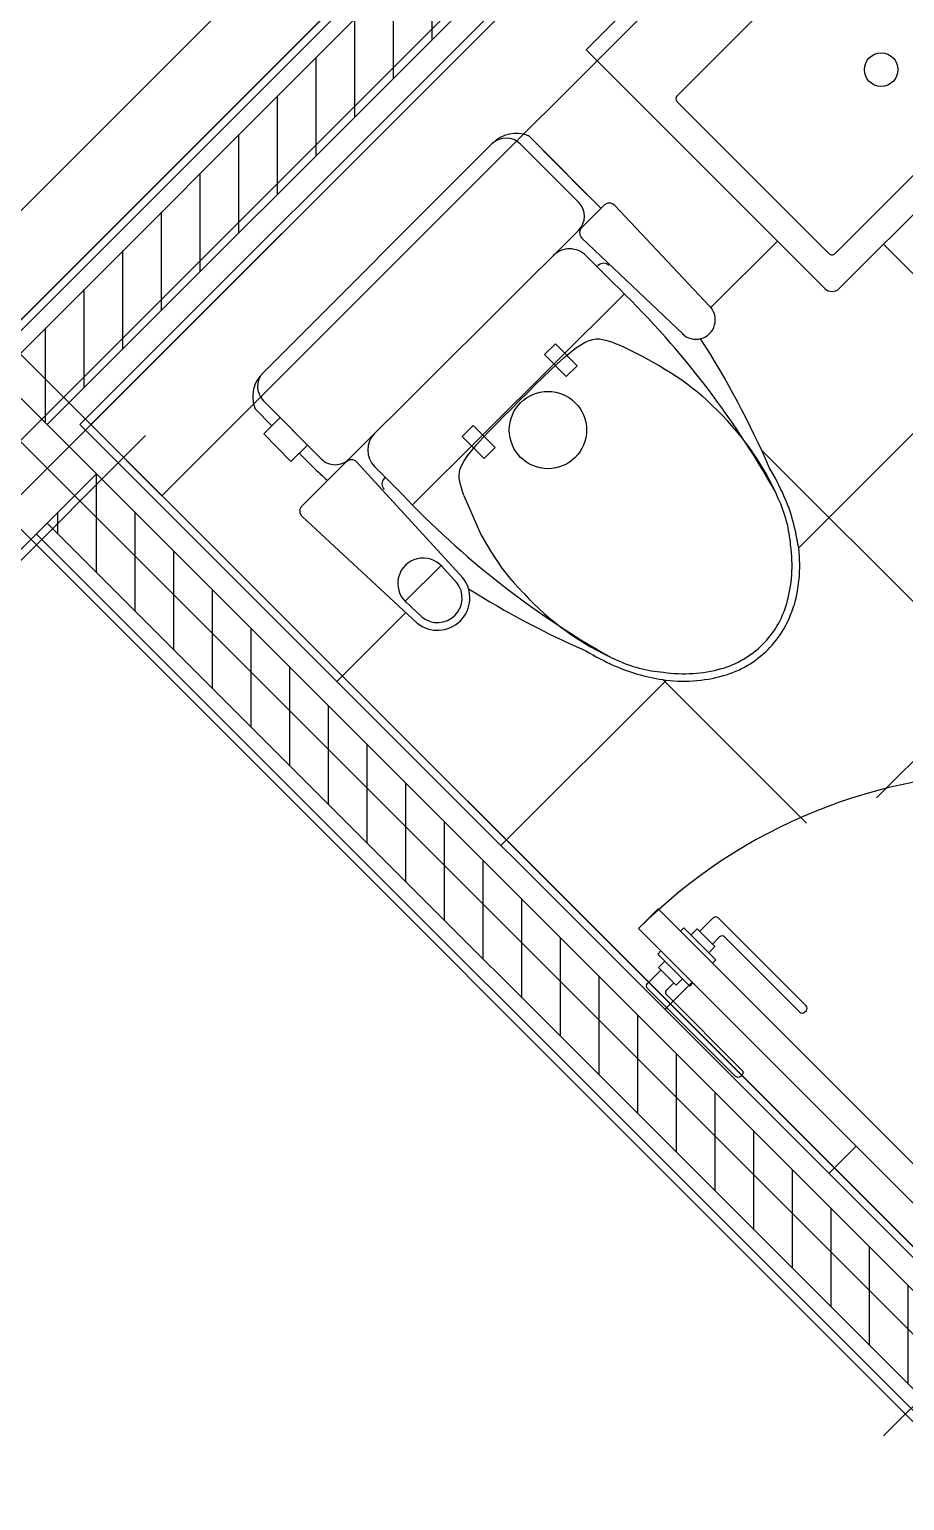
# Model space of a CAD drawing. Header units: millimetres. Extents: x 11101 to 63139, y 2659 to 57930.
# Drawn here: x 36138 to 37270, y 30693 to 32596 of the extents above; entities that cross this region are included whole.
import ezdxf

# ---------------------------------------------------------------- set-up
doc = ezdxf.new("R2010")
doc.units = ezdxf.units.MM
doc.header["$LTSCALE"] = 100
doc.linetypes.add('U-59B_1(111-114D)$0$CEN', pattern=[62, 60, -1, 0, -1])
doc.layers.get('Defpoints').update_dxf_attribs({"color": 127})
doc.layers.add('U-59B_1(111-114D)$0$CEN아파트', color=1, linetype='U-59B_1(111-114D)$0$CEN', lineweight=5)
for name, color, linetype in [('U-59B_1(111-114D)$0$DOOR', 4, 'Continuous'), ('U-59B_1(111-114D)$0$DOOR_1', 1, 'Continuous'), ('U-59B_1(111-114D)$0$FIN4', 6, 'Continuous'), ('U-59B_1(111-114D)$0$FUR-K', 6, 'Continuous'), ('U-59B_1(111-114D)$0$FUR-R', 6, 'Continuous'), ('U-59B_1(111-114D)$0$HAT-1', 9, 'Continuous'), ('U-59B_1(111-114D)$0$TILE', 8, 'Continuous'), ('U-59B_1(111-114D)$0$WALL-1', 2, 'Continuous'), ('U-59B_1(111-114D)$0$WALL-2', 3, 'Continuous')]:
    doc.layers.add(name, color=color, linetype=linetype)
doc.layers.add('U-59B_1(111-114D)$0$MC', color=144, linetype='Continuous', plot=False)

# ---------------------------------------------------------------- blocks, each defined once
blk = doc.blocks.new('U-59B_1(111-114D)$0$WD_손잡이')
at = {"layer": 'U-59B_1(111-114D)$0$DOOR', "color": 8, "ltscale": 2}
for p, q in [((17.55, 17.35), (17.55, 42.1)), ((22.05, 46.6), (183.05, 46.6)), ((187.55, 39.4), (187.55, 42.1)), ((40.95, 17.35), (40.95, 30.4)), ((45.45, 34.9), (183.05, 34.9))]:
    blk.add_line(p, q, dxfattribs=at)
for points in [[(0, 5.85), (0, 0), (58.5, 0), (58.5, 5.85), (0, 5.85)], [(45.5, 5.85), (45.5, 17.35), (13, 17.35), (13, 5.85)]]:
    blk.add_lwpolyline(points, dxfattribs=at)
for centre, start, end in [((22.05, 42.1), 90, 180), ((183.05, 42.1), 0, 90), ((183.05, 39.4), 270, 0), ((45.45, 30.4), 90, 180)]:
    blk.add_arc(centre, 4.5, start, end, dxfattribs=at)
blk = doc.blocks.new('U-59B_1(111-114D)$0$WD_750_150')
at = {"layer": 'U-59B_1(111-114D)$0$DOOR', "ltscale": 2}
blk.add_lwpolyline([(30, 158), (66, 158), (66, 848), (30, 848)], close=True, dxfattribs=at)
at = {"layer": 'U-59B_1(111-114D)$0$DOOR_1'}
blk.add_arc((30, 158), 690, 0, 90, dxfattribs=at)
at = {"layer": 'U-59B_1(111-114D)$0$DOOR', "ltscale": 2, "xscale": -1, "rotation": 90}
blk.add_blockref('U-59B_1(111-114D)$0$WD_손잡이', (30, 807.25), dxfattribs=at)
at = {"layer": 'U-59B_1(111-114D)$0$DOOR', "ltscale": 2, "rotation": 270}
blk.add_blockref('U-59B_1(111-114D)$0$WD_손잡이', (66, 807.25), dxfattribs=at)
blk = doc.blocks.new('U-59B_1(111-114D)$0$59A_부부욕실')
at = {"layer": 'Defpoints', "ltscale": 2}
blk.add_lwpolyline([(-327.7, 707.1), (-327.7, -192.9), (-827.7, -192.9), (-827.7, -1592.9), (822.3, -1592.9), (822.3, 707.1), (-327.7, 707.1)], dxfattribs=at)
at = {"layer": 'U-59B_1(111-114D)$0$FUR-R'}
for p, q in [((-717.7, -297.1), (-717.7, -797.1, 0)), ((-267.7, -310.4), (-267.7, -783.9, 0)), ((-303.6, -338), (-303.6, -756.3, 0)), ((-592.3, -563, 0), (-592.3, -756.3, 0)), ((-587.3, -761.3, 0), (-308.6, -761.3, 0)), ((-717.7, -797.1, 0), (-280.9, -797.1, 0)), ((-549.1, -913.3, 0), (-370, -918.7, 0)), ((-584.6, -928.6, 0), (-691.8, -928.3, 0)), ((-559.2, -928.6, 0), (-682.2, -928.3, 0)), ((-559.4, -1015.5, 0), (-559.2, -923.3, 0)), ((-584.6, -943.6, 0), (-691.8, -943.3, 0)), ((-717.7, -968.7, 0), (-717.7, -1388, 0)), ((-560.2, -1388.2, 0), (-559.3, -969, 0)), ((-549.3, -973.3, 0), (-369.3, -968.7, 0)), ((-529.3, -985.5, 0), (-479.3, -985.6, 0)), ((-509.3, -985.6, 0), (-509.3, -983.4, 0)), ((-460.1, -1372.3, 0), (-459.3, -985.4, 0)), ((-311.4, -1009, 0), (-303.1, -1008.1, 0)), ((-303.1, -1008.1, 0), (-294.8, -1007.5, 0)), ((-294.8, -1007.5, 0), (-286.6, -1007.2, 0)), ((-286.6, -1007.2, 0), (-277, -1007.3, 0)), ((-392.4, -1028.1, 0), (-385.3, -1025.9, 0)), ((-385.3, -1025.9, 0), (-377.8, -1023.7, 0)), ((-377.8, -1023.7, 0), (-369.9, -1021.4, 0)), ((-369.9, -1021.4, 0), (-361.9, -1019.2, 0)), ((-361.9, -1019.2, 0), (-353.6, -1017.1, 0)), ((-353.6, -1017.1, 0), (-345.1, -1015.1, 0)), ((-345.1, -1015.1, 0), (-336.7, -1013.3, 0)), ((-336.7, -1013.3, 0), (-328.2, -1011.6, 0)), ((-328.2, -1011.6, 0), (-319.8, -1010.2, 0)), ((-319.8, -1010.2, 0), (-311.4, -1009, 0)), ((-437.7, -1047, 0), (-434.1, -1044.7, 0)), ((-434.1, -1044.7, 0), (-430.2, -1042.6, 0)), ((-430.2, -1042.6, 0), (-425.9, -1040.5, 0)), ((-425.9, -1040.5, 0), (-421.3, -1038.4, 0)), ((-421.3, -1038.4, 0), (-416.4, -1036.4, 0)), ((-416.4, -1036.4, 0), (-411, -1034.4, 0)), ((-411, -1034.4, 0), (-405.2, -1032.4, 0)), ((-405.2, -1032.4, 0), (-399, -1030.3, 0)), ((-399, -1030.3, 0), (-392.4, -1028.1, 0)), ((-452.7, -1071.9, 0), (-451, -1065.5, 0)), ((-451, -1065.5, 0), (-449, -1060.3, 0)), ((-449, -1060.3, 0), (-446.6, -1055.9, 0)), ((-446.6, -1055.9, 0), (-444, -1052.4, 0)), ((-444, -1052.4, 0), (-441, -1049.5, 0)), ((-441, -1049.5, 0), (-437.7, -1047, 0)), ((-455.3, -1088.8, 0), (-454.2, -1079.7, 0)), ((-454.2, -1079.7, 0), (-452.7, -1071.9, 0)), ((-476.8, -1094.1, 0), (-476.9, -1114.1, 0)), ((-436.8, -1094.2, 0), (-476.8, -1094.1, 0)), ((-456.8, -1110.8, 0), (-456.1, -1099.3, 0)), ((-456.1, -1099.3, 0), (-455.3, -1088.8, 0)), ((-436.9, -1114.2, 0), (-436.8, -1094.2, 0)), ((-476.9, -1114.1, 0), (-436.9, -1114.2, 0)), ((-457.2, -1123.3, 0), (-456.8, -1110.8, 0)), ((-457.6, -1150.3, 0), (-457.5, -1136.5, 0)), ((-457.5, -1136.5, 0), (-457.2, -1123.3, 0)), ((-457.7, -1164.5, 0), (-457.6, -1150.3, 0)), ((-457.7, -1178.8, 0), (-457.7, -1164.5, 0)), ((-457.7, -1193.2, 0), (-457.7, -1178.8, 0)), ((-457.7, -1207.3, 0), (-457.7, -1193.2, 0)), ((-457.6, -1221.1, 0), (-457.7, -1207.3, 0)), ((-457.4, -1234.2, 0), (-457.6, -1221.1, 0)), ((-457.1, -1246.6, 0), (-457.4, -1234.2, 0)), ((-477.2, -1244.1, 0), (-437.2, -1244.2, 0)), ((-477.2, -1264.1, 0), (-477.2, -1244.1, 0)), ((-456.5, -1258.1, 0), (-457.1, -1246.6, 0)), ((-437.2, -1244.2, 0), (-437.2, -1264.2, 0)), ((-437.2, -1264.2, 0), (-477.2, -1264.1, 0)), ((-455.7, -1268.3, 0), (-456.5, -1258.1, 0)), ((-454.6, -1277.2, 0), (-455.7, -1268.3, 0)), ((-453.2, -1284.6, 0), (-454.6, -1277.2, 0)), ((-451.5, -1290.6, 0), (-453.2, -1284.6, 0)), ((-449.5, -1295.4, 0), (-451.5, -1290.6, 0)), ((-447.1, -1299.4, 0), (-449.5, -1295.4, 0)), ((-444.5, -1302.6, 0), (-447.1, -1299.4, 0)), ((-441.5, -1305.2, 0), (-444.5, -1302.6, 0)), ((-438.3, -1307.5, 0), (-441.5, -1305.2, 0)), ((-434.7, -1309.7, 0), (-438.3, -1307.5, 0)), ((-430.8, -1311.9, 0), (-434.7, -1309.7, 0)), ((-426.5, -1314.2, 0), (-430.8, -1311.9, 0)), ((-421.9, -1316.6, 0), (-426.5, -1314.2, 0)), ((-421.9, -1316.6, 0), (-370.6, -1336.6, 0)), ((-560.1, -1341.8, 0), (-560.4, -1473.9, 0)), ((-370.6, -1336.6, 0), (-362.5, -1338.8, 0)), ((-362.5, -1338.8, 0), (-354.3, -1341, 0)), ((-354.3, -1341, 0), (-345.8, -1343, 0)), ((-345.8, -1343, 0), (-337.4, -1344.9, 0)), ((-337.4, -1344.9, 0), (-328.9, -1346.6, 0)), ((-328.9, -1346.6, 0), (-320.5, -1348.1, 0)), ((-320.5, -1348.1, 0), (-312.2, -1349.3, 0)), ((-312.2, -1349.3, 0), (-303.9, -1350.2, 0)), ((-303.9, -1350.2, 0), (-295.6, -1350.8, 0)), ((-295.6, -1350.8, 0), (-287.3, -1351.2, 0)), ((-287.3, -1351.2, 0), (-277.8, -1351.2, 0)), ((-550.2, -1383.9, 0), (-347.4, -1392.8, 0)), ((-530.1, -1371.8, 0), (-480.1, -1371.9, 0)), ((-510.1, -1371.9, 0), (-510.1, -1374, 0)), ((-378.7, -1467.1, 0), (-378.5, -1401.5, 0)), ((-378.5, -1401.5, 0), (-347.8, -1402.8, 0)), ((-692.8, -1413.3, 0), (-585.6, -1413.6, 0)), ((-661, -1413.4, 0), (-661.1, -1443.4, 0)), ((-611, -1413.5, 0), (-661, -1413.4, 0)), ((-611.1, -1443.5, 0), (-611, -1413.5, 0)), ((-661.1, -1428.4, 0), (-691.8, -1428.3, 0)), ((-661.1, -1443.4, 0), (-611.1, -1443.5, 0)), ((-585.7, -1428.6, 0), (-611.1, -1428.5, 0)), ((-550.4, -1483.9, 0), (-347.6, -1475.9, 0)), ((-378.7, -1467.1, 0), (-348, -1465.9, 0))]:
    blk.add_line(p, q, dxfattribs=at)
at = {"layer": 'U-59B_1(111-114D)$0$FUR-R', "ltscale": 70}
blk.add_lwpolyline([(-703.7, -192.9), (-827.7, -192.9), (-827.7, -1592.9), (-697.7, -1592.9), (-697.7, -198.9, 0.414214)], format="xyb", close=True, dxfattribs=at)
at = {"layer": 'U-59B_1(111-114D)$0$FUR-R', "elevation": 0}
for points in [[(-71.3, -1056, -0.106171), (-19.2, -1115.7)], [(-71.8, -1303.4, 0.106171), (-19.5, -1243.9)]]:
    blk.add_lwpolyline(points, format="xyb", dxfattribs=at)
at = {"layer": 'U-59B_1(111-114D)$0$FUR-R'}
for centre, radius in [((-429.5, -545.4, 0), 21.7), ((-404.7, -1179.8, 0), 50)]:
    blk.add_circle(centre, radius, dxfattribs=at)
for centre, radius, start, end in [((-587.3, -756.3, 0), 5, 180, 270), ((-308.6, -756.3, 0), 5, 270, 0), ((-280.9, -783.9, 0), 13.2, 270, 0), ((-549.2, -923.3, 0), 10, 89.8753, 179.8753), ((-675.2, -967.4, 0), 42.4, 112.9098, 181.6769), ((-370, -943.7, 0), 25, 269.8753, 89.8753), ((-691.8, -969.2, 0), 25.8, 89.7111, 178.8981), ((-584.7, -969, 0), 25.4, 359.8753, 89.8753), ((-549.3, -963.3, 0), 10, 179.8753, 269.8753), ((-610, -2141.9, 0), 1213.8, 68.6037, 77.5627), ((-529.4, -1015.5, 0), 30, 89.8753, 179.8753), ((-499.3, -983.4, 0), 10, 89.8753, 179.8753), ((-453, -2143.4, 0), 1158.1, 74.3458, 91.299), ((-262, -1364.3, 0), 357.4, 68.5836, 92.4009), ((-266.5, -1388.4, 0), 389.5, 69.2729, 75.2239), ((-216.7, -1250.4, 0), 242.8, 53.2028, 68.7484), ((-190.5, -1194.7, 0), 173.4, 49.0896, 70.1269), ((-184.2, -1207, 0), 179.1, 28.9611, 53.2028), ((-134.6, -1179.5, 0), 122.4, 359.8753, 28.9611), ((-134.6, -1179.5, 0), 131.9, 359.8753, 28.9611), ((-134.6, -1179.5, 0), 122.4, 330.7895, 359.8753), ((-134.6, -1179.5, 0), 131.9, 330.7895, 359.8753), ((-184.1, -1151.8, 0), 179.1, 306.5478, 330.7895), ((-190.5, -1164.2, 0), 173.4, 289.6237, 310.6609), ((-216.4, -1108.3, 0), 242.8, 291.0021, 306.5478), ((-448.8, -214.3, 0), 1158.1, 268.4516, 285.4048), ((-261.2, -994.2, 0), 357.4, 267.3497, 291.167), ((-530.1, -1341.8, 0), 30, 179.8753, 269.8753), ((-604.7, -221.2, 0), 1207.7, 283.0518, 291.2027), ((-265.6, -970.1, 0), 389.5, 284.5267, 290.4777), ((-691.9, -1387.5, 0), 25.8, 181.036, 270.2781), ((-675.3, -1389.3, 0), 42.4, 178.2756, 247.0679), ((-585.6, -1388.2, 0), 25.4, 269.8753, 359.8753), ((-550.2, -1393.9, 0), 10, 89.8753, 179.8753), ((-500.1, -1374, 0), 10, 179.8753, 269.8753), ((-378.6, -1434.3, 0), 32.8, 86.6502, 272.2612), ((-352.1, -1434.4, 0), 31.8, 276.1382, 83.6124), ((-352.1, -1434.4, 0), 41.8, 276.1382, 83.5417), ((-612, -153, 0), 1275.8, 271.1848, 272.3261), ((-550.4, -1473.9, 0), 10, 179.8753, 269.8753)]:
    blk.add_arc(centre, radius, start, end, dxfattribs=at)
blk = doc.blocks.new('U-59B_1(111-114D)', base_point=(226392.1, 34351.6))
at = {"layer": 'U-59B_1(111-114D)$0$HAT-1', "ltscale": 2}
h = blk.add_hatch(dxfattribs=at)
h.set_pattern_fill('_USER,N', color=256, scale=50, angle=45, style=0, pattern_type=0)
h.set_pattern_definition([(45, (37087.89, 1249.87), (-35.355339, 35.355339), [])])
h.paths.add_polyline_path([(228082.1, 33179.3), (228172.1, 33179.3), (228172.1, 34744.3), (229402.1, 34744.3), (229402.1, 33844.3), (229902.1, 33844.3), (229902.1, 32364.3), (229992.1, 32364.3), (229992.1, 34834.3), (229902.1, 34834.3), (229902.1, 33934.3), (229492.1, 33934.3), (229492.1, 34834.3), (228082.1, 34834.3)])
h = blk.add_hatch(dxfattribs=at)
h.set_pattern_fill('_USER,N', color=256, scale=50, angle=45, style=0, pattern_type=0)
h.set_pattern_definition([(45, (12273.1, -127416.16), (-35.355339, 35.355339), [])])
h.paths.add_polyline_path([(228082.1, 32274.3), (229812.1, 32274.3), (229812.1, 32364.3), (228082.1, 32364.3)])
at = {"layer": 'U-59B_1(111-114D)$0$CEN아파트', "ltscale": 2}
for p, q in [((229912.1, 29064.3), (229912.1, 36774.3)), ((225902.1, 32324.3), (230062.1, 32324.3))]:
    blk.add_line(p, q, dxfattribs=at)
at = {"layer": 'U-59B_1(111-114D)$0$FIN4', "ltscale": 2}
for p, q in [((230012.1, 32364.3), (230012.1, 34739.3)), ((229872.1, 32394.3), (229872.1, 33814.3)), ((228202.1, 32394.3), (229872.1, 32394.3)), ((228062.1, 32254.3), (229812.1, 32254.3))]:
    blk.add_line(p, q, dxfattribs=at)
at = {"layer": 'U-59B_1(111-114D)$0$FUR-K'}
for points in [[(230022.1, 34709.3), (230022.1, 31709.3), (231422.1, 31709.3), (231422.1, 32309.3), (230722.1, 32309.3), (230722.1, 34009.3), (232422.1, 34009.3), (232422.1, 34709.3), (230022.1, 34709.3)], [(230122.1, 31709.3), (230122.1, 34609.3), (232422.1, 34609.3)]]:
    blk.add_lwpolyline(points, dxfattribs=at)
at = {"layer": 'U-59B_1(111-114D)$0$MC', "ltscale": 2}
for p, q in [((228212.1, 32204.3), (228212.1, 36774.3)), ((230022.1, 29064.3), (230022.1, 36774.3)), ((229862.1, 32204.3), (229862.1, 33984.3)), ((229802.1, 29064.3), (229802.1, 32444.3)), ((225902.1, 32404.3), (230062.1, 32404.3)), ((225902.1, 32244.3), (230062.1, 32244.3))]:
    blk.add_line(p, q, dxfattribs=at)
at = {"layer": 'U-59B_1(111-114D)$0$TILE', "ltscale": 2}
for p, q in [((228802.1, 32781.5), (228802.1, 33804.3)), ((229102.1, 32938.5), (229102.1, 33804.3)), ((229302.1, 33294.3), (228202.1, 33294.3)), ((229402.1, 33078.4), (229402.1, 33200)), ((229225, 32994.3), (228616.8, 32994.3)), ((229102.1, 32394.3), (229102.1, 32697)), ((229105.6, 32694.3), (228843.2, 32694.3)), ((229402.1, 32394.3), (229402.1, 32520.5)), ((228502.1, 32394.3), (228502.1, 32444.3)), ((228802.1, 32394.3), (228802.1, 32444.3))]:
    blk.add_line(p, q, dxfattribs=at)
at = {"layer": 'U-59B_1(111-114D)$0$WALL-1', "ltscale": 2}
for p, q in [((229812.1, 30269.3), (229812.1, 32364.3)), ((229812.1, 32364.3), (230012.1, 32364.3))]:
    blk.add_line(p, q, dxfattribs=at)
at = {"layer": 'U-59B_1(111-114D)$0$WALL-2', "ltscale": 2}
for p, q in [((229992.1, 32364.3), (229992.1, 34834.3)), ((229902.1, 32364.3), (229902.1, 33844.3)), ((228082.1, 32364.3), (229812.1, 32364.3)), ((228082.1, 32274.3), (229812.1, 32274.3))]:
    blk.add_line(p, q, dxfattribs=at)
at = {"layer": 'U-59B_1(111-114D)$0$DOOR', "ltscale": 2, "xscale": -1, "rotation": 270}
blk.add_blockref('U-59B_1(111-114D)$0$WD_750_150', (228052.1, 32414.3), dxfattribs=at)
at = {"layer": 'U-59B_1(111-114D)$0$FUR-R', "ltscale": 2, "xscale": -1}
blk.add_blockref('U-59B_1(111-114D)$0$59A_부부욕실', (229034.4, 33997.2), dxfattribs=at)

msp = doc.modelspace()

# ---------------------------------------------------------------- block references
at = {"ltscale": 2, "xscale": -1, "rotation": 315}
msp.add_blockref('U-59B_1(111-114D)', (40048, 31008.4), dxfattribs=at)

doc.saveas('drawing.dxf')
